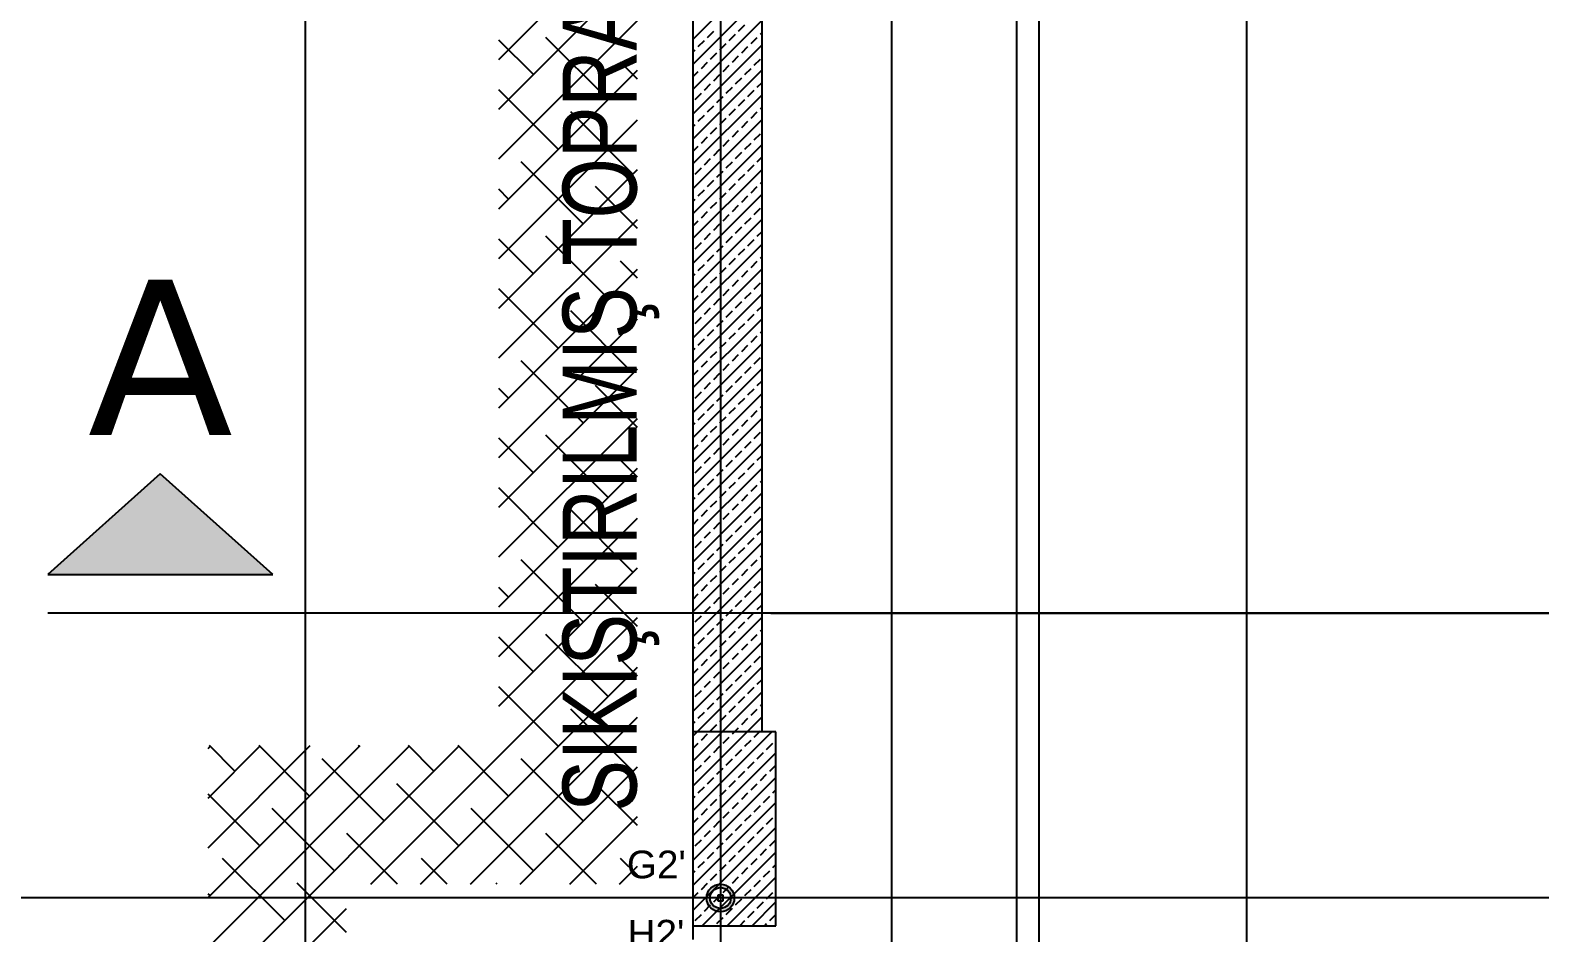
# Model space of a CAD drawing. Header units: millimetres. Extents: x 43168.9 to 43194.6, y -25545.1 to -25543.4.
# Drawn here: x 43170.1962 to 43170.3052, y -25544.5514 to -25544.4863 of the extents above; entities that cross this region are included whole.
import ezdxf
from ezdxf.enums import TextEntityAlignment as Align

# ---------------------------------------------------------------- set-up
doc = ezdxf.new("R2010")
doc.units = ezdxf.units.MM
doc.header["$LTSCALE"] = 200
doc.linetypes.add('DASHDOT', pattern=[1, 0.5, -0.25, 0, -0.25])
doc.linetypes.add('DASHDOT2', pattern=[0.5, 0.25, -0.125, 0, -0.125])
for name, color, linetype in [('aks_sgh', 5, 'DASHDOT2'), ('kesitcizgisi_sgh', 22, 'Continuous'), ('kolon-b.a_sgh', 6, 'Continuous'), ('olcuic_sgh', 183, 'Continuous'), ('tarama-betonarme_sgh', 223, 'Continuous'), ('tarama-zemin_sgh', 197, 'Continuous'), ('yapi-yaklasma_sgh', 41, 'DASHDOT'), ('yazi-genel_sgh', 7, 'Continuous')]:
    doc.layers.add(name, color=color, linetype=linetype)
doc.styles.add('1-200', font='arial.ttf', dxfattribs={"height": 60})
doc.styles.add('text1', font='VERDANA.TTF')
doc.styles.add('text2', font='arial.ttf')

msp = doc.modelspace()

# ---------------------------------------------------------------- hatches: boundary and pattern name
msp.add_hatch(color=256).paths.add_polyline_path([(43170.19743, -25544.52557), (43170.21367, -25544.52557), (43170.20555, -25544.51829)])
h = msp.add_hatch(color=256)
edge = h.paths.add_edge_path()
edge.add_arc((43170.246, -25544.54892), 0.001, 0, 360)
edge = h.paths.add_edge_path(flags=16)
edge.add_arc((43170.246, -25544.54892), 0.00075, 0, 360)

# ---------------------------------------------------------------- linework, layer by layer
for p, q in [((43170.20555, -25544.51829), (43170.19743, -25544.52557)), ((43170.21367, -25544.52557), (43170.20555, -25544.51829)), ((43170.19743, -25544.52557), (43170.21367, -25544.52557))]:
    msp.add_line(p, q)
at = {"linetype": 'DASHDOT'}
msp.add_line((43170.32963, -25544.52837), (43170.19743, -25544.52837), dxfattribs=at)
at = {"color": 0, "linetype": 'ByBlock', "lineweight": -2}
for p, q in [((43170.2462, -25544.54872), (43170.2458, -25544.54872)), ((43170.2458, -25544.54872), (43170.2458, -25544.54912)), ((43170.2458, -25544.54912), (43170.2462, -25544.54912)), ((43170.24607, -25544.54885), (43170.24593, -25544.54899)), ((43170.24607, -25544.54899), (43170.24593, -25544.54885)), ((43170.2462, -25544.54912), (43170.2462, -25544.54872))]:
    msp.add_line(p, q, dxfattribs=at)
at = {"color": 0, "linetype": 'Continuous', "lineweight": -2}
for radius in [0.001, 0.00075]:
    msp.add_circle((43170.246, -25544.54892), radius, dxfattribs=at)
at = {"layer": 'aks_sgh'}
for p, q in [((43170.216, -25543.74092), (43170.216, -25544.78992)), ((43170.246, -25543.74092), (43170.246, -25544.78992)), ((43170.269, -25543.74092), (43170.269, -25544.78992)), ((43171.17088, -25544.54892), (43170.19488, -25544.54892))]:
    msp.add_line(p, q, dxfattribs=at)
at = {"layer": 'kesitcizgisi_sgh', "linetype": 'DASHDOT'}
msp.add_line((43170.24963, -25544.52837), (43171.04213, -25544.52837), dxfattribs=at)
at = {"layer": 'kolon-b.a_sgh'}
for p, q in [((43170.244, -25544.47892), (43170.244, -25544.55192)), ((43170.249, -25544.53692), (43170.249, -25544.47892)), ((43170.249, -25544.53692), (43170.249, -25544.47892)), ((43170.25, -25544.53692), (43170.244, -25544.53692)), ((43170.244, -25544.53692), (43170.244, -25544.55092)), ((43170.25, -25544.55092), (43170.25, -25544.53692)), ((43170.244, -25544.55092), (43170.25, -25544.55092))]:
    msp.add_line(p, q, dxfattribs=at)
at = {"layer": 'olcuic_sgh'}
for p, q in [((43170.26739, -25543.91167), (43170.26739, -25544.78367)), ((43170.25834, -25544.33567), (43170.25834, -25544.55717))]:
    msp.add_line(p, q, dxfattribs=at)
at = {"layer": 'tarama-betonarme_sgh'}
for p, q in [((43170.244, -25544.48695), (43170.249, -25544.48195)), ((43170.244, -25544.48875), (43170.249, -25544.48375)), ((43170.244, -25544.49055), (43170.249, -25544.48555)), ((43170.24507, -25544.48679), (43170.24551, -25544.48634)), ((43170.24731, -25544.48634), (43170.24776, -25544.48589)), ((43170.24888, -25544.48656), (43170.249, -25544.48644)), ((43170.244, -25544.49234), (43170.249, -25544.48734)), ((43170.24439, -25544.48746), (43170.24484, -25544.48701)), ((43170.24596, -25544.48768), (43170.24641, -25544.48724)), ((43170.24664, -25544.48701), (43170.24709, -25544.48656)), ((43170.24754, -25544.48791), (43170.24798, -25544.48746)), ((43170.24821, -25544.48724), (43170.24866, -25544.48679)), ((43170.244, -25544.48785), (43170.24417, -25544.48768)), ((43170.24462, -25544.48903), (43170.24507, -25544.48858)), ((43170.24529, -25544.48836), (43170.24574, -25544.48791)), ((43170.24686, -25544.48858), (43170.24731, -25544.48813)), ((43170.24843, -25544.48881), (43170.24888, -25544.48836)), ((43170.244, -25544.49414), (43170.249, -25544.48914)), ((43170.244, -25544.48965), (43170.24439, -25544.48926)), ((43170.24551, -25544.48993), (43170.24596, -25544.48948)), ((43170.24619, -25544.48926), (43170.24664, -25544.48881)), ((43170.24709, -25544.49015), (43170.24754, -25544.48971)), ((43170.24776, -25544.48948), (43170.24821, -25544.48903)), ((43170.24417, -25544.49128), (43170.24462, -25544.49083)), ((43170.24484, -25544.4906), (43170.24529, -25544.49015)), ((43170.24641, -25544.49083), (43170.24686, -25544.49038)), ((43170.24798, -25544.49105), (43170.24843, -25544.4906)), ((43170.24866, -25544.49038), (43170.249, -25544.49004)), ((43170.244, -25544.49593), (43170.249, -25544.49093)), ((43170.24507, -25544.49217), (43170.24551, -25544.49173)), ((43170.24574, -25544.4915), (43170.24619, -25544.49105)), ((43170.24731, -25544.49173), (43170.24776, -25544.49128)), ((43170.24888, -25544.49195), (43170.249, -25544.49183)), ((43170.244, -25544.49773), (43170.249, -25544.49273)), ((43170.24439, -25544.49285), (43170.24484, -25544.4924)), ((43170.24596, -25544.49307), (43170.24641, -25544.49262)), ((43170.24664, -25544.4924), (43170.24709, -25544.49195)), ((43170.24754, -25544.4933), (43170.24798, -25544.49285)), ((43170.24821, -25544.49262), (43170.24866, -25544.49217)), ((43170.244, -25544.49324), (43170.24417, -25544.49307)), ((43170.24462, -25544.49442), (43170.24507, -25544.49397)), ((43170.24529, -25544.49375), (43170.24574, -25544.4933)), ((43170.24686, -25544.49397), (43170.24731, -25544.49352)), ((43170.24843, -25544.4942), (43170.24888, -25544.49375)), ((43170.244, -25544.49953), (43170.249, -25544.49453)), ((43170.244, -25544.49504), (43170.24439, -25544.49464)), ((43170.24551, -25544.49532), (43170.24596, -25544.49487)), ((43170.24619, -25544.49464), (43170.24664, -25544.4942)), ((43170.24709, -25544.49554), (43170.24754, -25544.49509)), ((43170.24776, -25544.49487), (43170.24821, -25544.49442)), ((43170.24417, -25544.49666), (43170.24462, -25544.49622)), ((43170.24484, -25544.49599), (43170.24529, -25544.49554)), ((43170.24641, -25544.49622), (43170.24686, -25544.49577)), ((43170.24798, -25544.49644), (43170.24843, -25544.49599)), ((43170.24866, -25544.49577), (43170.249, -25544.49542)), ((43170.244, -25544.50132), (43170.249, -25544.49632)), ((43170.24507, -25544.49756), (43170.24551, -25544.49711)), ((43170.24574, -25544.49689), (43170.24619, -25544.49644)), ((43170.24664, -25544.49779), (43170.24709, -25544.49734)), ((43170.24731, -25544.49711), (43170.24776, -25544.49666)), ((43170.24888, -25544.49734), (43170.249, -25544.49722)), ((43170.244, -25544.50312), (43170.249, -25544.49812)), ((43170.244, -25544.49863), (43170.24417, -25544.49846)), ((43170.24439, -25544.49824), (43170.24484, -25544.49779)), ((43170.24596, -25544.49846), (43170.24641, -25544.49801)), ((43170.24754, -25544.49869), (43170.24798, -25544.49824)), ((43170.24821, -25544.49801), (43170.24866, -25544.49756)), ((43170.24462, -25544.49981), (43170.24507, -25544.49936)), ((43170.24529, -25544.49913), (43170.24574, -25544.49869)), ((43170.24686, -25544.49936), (43170.24731, -25544.49891)), ((43170.24843, -25544.49958), (43170.24888, -25544.49913)), ((43170.244, -25544.50491), (43170.249, -25544.49991)), ((43170.244, -25544.50042), (43170.24439, -25544.50003)), ((43170.24551, -25544.50071), (43170.24596, -25544.50026)), ((43170.24619, -25544.50003), (43170.24664, -25544.49958)), ((43170.24709, -25544.50093), (43170.24754, -25544.50048)), ((43170.24776, -25544.50026), (43170.24821, -25544.49981)), ((43170.244, -25544.50671), (43170.249, -25544.50171)), ((43170.24417, -25544.50205), (43170.24462, -25544.5016)), ((43170.24484, -25544.50138), (43170.24529, -25544.50093)), ((43170.24641, -25544.5016), (43170.24686, -25544.50115)), ((43170.24798, -25544.50183), (43170.24843, -25544.50138)), ((43170.24866, -25544.50115), (43170.249, -25544.50081)), ((43170.24507, -25544.50295), (43170.24551, -25544.5025)), ((43170.24574, -25544.50228), (43170.24619, -25544.50183)), ((43170.24664, -25544.50318), (43170.24709, -25544.50273)), ((43170.24731, -25544.5025), (43170.24776, -25544.50205)), ((43170.24888, -25544.50273), (43170.249, -25544.50261)), ((43170.244, -25544.50851), (43170.249, -25544.50351)), ((43170.244, -25544.50402), (43170.24417, -25544.50385)), ((43170.24439, -25544.50362), (43170.24484, -25544.50318)), ((43170.24596, -25544.50385), (43170.24641, -25544.5034)), ((43170.24754, -25544.50407), (43170.24798, -25544.50362)), ((43170.24821, -25544.5034), (43170.24866, -25544.50295)), ((43170.24462, -25544.5052), (43170.24507, -25544.50475)), ((43170.24529, -25544.50452), (43170.24574, -25544.50407)), ((43170.24619, -25544.50542), (43170.24664, -25544.50497)), ((43170.24686, -25544.50475), (43170.24731, -25544.5043)), ((43170.24843, -25544.50497), (43170.24888, -25544.50452)), ((43170.244, -25544.5103), (43170.249, -25544.5053)), ((43170.244, -25544.50581), (43170.24439, -25544.50542)), ((43170.24551, -25544.50609), (43170.24596, -25544.50565)), ((43170.24709, -25544.50632), (43170.24754, -25544.50587)), ((43170.24776, -25544.50565), (43170.24821, -25544.5052)), ((43170.244, -25544.5121), (43170.249, -25544.5071)), ((43170.24417, -25544.50744), (43170.24462, -25544.50699)), ((43170.24484, -25544.50677), (43170.24529, -25544.50632)), ((43170.24641, -25544.50699), (43170.24686, -25544.50654)), ((43170.24798, -25544.50722), (43170.24843, -25544.50677)), ((43170.24866, -25544.50654), (43170.249, -25544.5062)), ((43170.24507, -25544.50834), (43170.24551, -25544.50789)), ((43170.24574, -25544.50767), (43170.24619, -25544.50722)), ((43170.24664, -25544.50856), (43170.24709, -25544.50811)), ((43170.24731, -25544.50789), (43170.24776, -25544.50744)), ((43170.24888, -25544.50811), (43170.249, -25544.508)), ((43170.244, -25544.51389), (43170.249, -25544.50889)), ((43170.244, -25544.5094), (43170.24417, -25544.50924)), ((43170.24439, -25544.50901), (43170.24484, -25544.50856)), ((43170.24596, -25544.50924), (43170.24641, -25544.50879)), ((43170.24754, -25544.50946), (43170.24798, -25544.50901)), ((43170.24821, -25544.50879), (43170.24866, -25544.50834)), ((43170.24462, -25544.51058), (43170.24507, -25544.51014)), ((43170.24529, -25544.50991), (43170.24574, -25544.50946)), ((43170.24619, -25544.51081), (43170.24664, -25544.51036)), ((43170.24686, -25544.51014), (43170.24731, -25544.50969)), ((43170.24843, -25544.51036), (43170.24888, -25544.50991)), ((43170.244, -25544.51569), (43170.249, -25544.51069)), ((43170.244, -25544.5112), (43170.24439, -25544.51081)), ((43170.24551, -25544.51148), (43170.24596, -25544.51103)), ((43170.24709, -25544.51171), (43170.24754, -25544.51126)), ((43170.24776, -25544.51103), (43170.24821, -25544.51058)), ((43170.244, -25544.51749), (43170.249, -25544.51249)), ((43170.24417, -25544.51283), (43170.24462, -25544.51238)), ((43170.24484, -25544.51216), (43170.24529, -25544.51171)), ((43170.24574, -25544.51305), (43170.24619, -25544.5126)), ((43170.24641, -25544.51238), (43170.24686, -25544.51193)), ((43170.24798, -25544.5126), (43170.24843, -25544.51216)), ((43170.24866, -25544.51193), (43170.249, -25544.51159)), ((43170.24507, -25544.51373), (43170.24551, -25544.51328)), ((43170.24664, -25544.51395), (43170.24709, -25544.5135)), ((43170.24731, -25544.51328), (43170.24776, -25544.51283)), ((43170.24821, -25544.51418), (43170.24866, -25544.51373)), ((43170.24888, -25544.5135), (43170.249, -25544.51339)), ((43170.244, -25544.51928), (43170.249, -25544.51428)), ((43170.244, -25544.51479), (43170.24417, -25544.51463)), ((43170.24439, -25544.5144), (43170.24484, -25544.51395)), ((43170.24596, -25544.51463), (43170.24641, -25544.51418)), ((43170.24754, -25544.51485), (43170.24798, -25544.5144)), ((43170.24462, -25544.51597), (43170.24507, -25544.51552)), ((43170.24529, -25544.5153), (43170.24574, -25544.51485)), ((43170.24619, -25544.5162), (43170.24664, -25544.51575)), ((43170.24686, -25544.51552), (43170.24731, -25544.51507)), ((43170.24843, -25544.51575), (43170.24888, -25544.5153)), ((43170.244, -25544.52108), (43170.249, -25544.51608)), ((43170.244, -25544.51659), (43170.24439, -25544.5162)), ((43170.24551, -25544.51687), (43170.24596, -25544.51642)), ((43170.24709, -25544.51709), (43170.24754, -25544.51665)), ((43170.24776, -25544.51642), (43170.24821, -25544.51597)), ((43170.24866, -25544.51732), (43170.249, -25544.51698)), ((43170.244, -25544.52288), (43170.249, -25544.51788)), ((43170.24417, -25544.51822), (43170.24462, -25544.51777)), ((43170.24484, -25544.51754), (43170.24529, -25544.51709)), ((43170.24574, -25544.51844), (43170.24619, -25544.51799)), ((43170.24641, -25544.51777), (43170.24686, -25544.51732)), ((43170.24798, -25544.51799), (43170.24843, -25544.51754)), ((43170.24507, -25544.51912), (43170.24551, -25544.51867)), ((43170.24664, -25544.51934), (43170.24709, -25544.51889)), ((43170.24731, -25544.51867), (43170.24776, -25544.51822)), ((43170.24821, -25544.51956), (43170.24866, -25544.51912)), ((43170.24888, -25544.51889), (43170.249, -25544.51877)), ((43170.244, -25544.52467), (43170.249, -25544.51967)), ((43170.244, -25544.52018), (43170.24417, -25544.52001)), ((43170.24439, -25544.51979), (43170.24484, -25544.51934)), ((43170.24529, -25544.52069), (43170.24574, -25544.52024)), ((43170.24596, -25544.52001), (43170.24641, -25544.51956)), ((43170.24754, -25544.52024), (43170.24798, -25544.51979)), ((43170.24462, -25544.52136), (43170.24507, -25544.52091)), ((43170.24619, -25544.52158), (43170.24664, -25544.52114)), ((43170.24686, -25544.52091), (43170.24731, -25544.52046)), ((43170.24776, -25544.52181), (43170.24821, -25544.52136)), ((43170.24843, -25544.52114), (43170.24888, -25544.52069)), ((43170.244, -25544.52647), (43170.249, -25544.52147)), ((43170.244, -25544.52198), (43170.24439, -25544.52158)), ((43170.24551, -25544.52226), (43170.24596, -25544.52181)), ((43170.24709, -25544.52248), (43170.24754, -25544.52203)), ((43170.24866, -25544.52271), (43170.249, -25544.52237)), ((43170.244, -25544.52826), (43170.249, -25544.52326)), ((43170.24417, -25544.52361), (43170.24462, -25544.52316)), ((43170.24484, -25544.52293), (43170.24529, -25544.52248)), ((43170.24574, -25544.52383), (43170.24619, -25544.52338)), ((43170.24641, -25544.52316), (43170.24686, -25544.52271)), ((43170.24798, -25544.52338), (43170.24843, -25544.52293)), ((43170.24507, -25544.5245), (43170.24551, -25544.52405)), ((43170.24664, -25544.52473), (43170.24709, -25544.52428)), ((43170.24731, -25544.52405), (43170.24776, -25544.52361)), ((43170.24821, -25544.52495), (43170.24866, -25544.5245)), ((43170.24888, -25544.52428), (43170.249, -25544.52416)), ((43170.244, -25544.53006), (43170.249, -25544.52506)), ((43170.244, -25544.52557), (43170.24417, -25544.5254)), ((43170.24439, -25544.52518), (43170.24484, -25544.52473)), ((43170.24529, -25544.52608), (43170.24574, -25544.52563)), ((43170.24596, -25544.5254), (43170.24641, -25544.52495)), ((43170.24754, -25544.52563), (43170.24798, -25544.52518)), ((43170.24462, -25544.52675), (43170.24507, -25544.5263)), ((43170.24619, -25544.52697), (43170.24664, -25544.52652)), ((43170.24686, -25544.5263), (43170.24731, -25544.52585)), ((43170.24776, -25544.5272), (43170.24821, -25544.52675)), ((43170.24843, -25544.52652), (43170.24888, -25544.52608)), ((43170.244, -25544.53186), (43170.249, -25544.52686)), ((43170.244, -25544.52737), (43170.24439, -25544.52697)), ((43170.24484, -25544.52832), (43170.24529, -25544.52787)), ((43170.24551, -25544.52765), (43170.24596, -25544.5272)), ((43170.24709, -25544.52787), (43170.24754, -25544.52742)), ((43170.24866, -25544.5281), (43170.249, -25544.52775)), ((43170.244, -25544.53365), (43170.249, -25544.52865)), ((43170.24417, -25544.52899), (43170.24462, -25544.52854)), ((43170.24574, -25544.52922), (43170.24619, -25544.52877)), ((43170.24641, -25544.52854), (43170.24686, -25544.5281)), ((43170.24731, -25544.52944), (43170.24776, -25544.52899)), ((43170.24798, -25544.52877), (43170.24843, -25544.52832)), ((43170.24507, -25544.52989), (43170.24551, -25544.52944)), ((43170.24664, -25544.53012), (43170.24709, -25544.52967)), ((43170.24821, -25544.53034), (43170.24866, -25544.52989)), ((43170.24888, -25544.52967), (43170.249, -25544.52955)), ((43170.244, -25544.53545), (43170.249, -25544.53045)), ((43170.244, -25544.53096), (43170.24417, -25544.53079)), ((43170.24439, -25544.53057), (43170.24484, -25544.53012)), ((43170.24529, -25544.53146), (43170.24574, -25544.53101)), ((43170.24596, -25544.53079), (43170.24641, -25544.53034)), ((43170.24754, -25544.53101), (43170.24798, -25544.53057)), ((43170.24432, -25544.53692), (43170.249, -25544.53224)), ((43170.24462, -25544.53214), (43170.24507, -25544.53169)), ((43170.24619, -25544.53236), (43170.24664, -25544.53191)), ((43170.24686, -25544.53169), (43170.24731, -25544.53124)), ((43170.24776, -25544.53259), (43170.24821, -25544.53214)), ((43170.24843, -25544.53191), (43170.24888, -25544.53146)), ((43170.244, -25544.53275), (43170.24439, -25544.53236)), ((43170.24484, -25544.53371), (43170.24529, -25544.53326)), ((43170.24551, -25544.53303), (43170.24596, -25544.53259)), ((43170.24709, -25544.53326), (43170.24754, -25544.53281)), ((43170.24866, -25544.53348), (43170.249, -25544.53314)), ((43170.24417, -25544.53438), (43170.24462, -25544.53393)), ((43170.24574, -25544.53461), (43170.24619, -25544.53416)), ((43170.24612, -25544.53692), (43170.249, -25544.53404)), ((43170.24641, -25544.53393), (43170.24686, -25544.53348)), ((43170.24731, -25544.53483), (43170.24776, -25544.53438)), ((43170.24798, -25544.53416), (43170.24843, -25544.53371)), ((43170.24439, -25544.53595), (43170.24484, -25544.5355)), ((43170.24507, -25544.53528), (43170.24551, -25544.53483)), ((43170.24664, -25544.5355), (43170.24709, -25544.53506)), ((43170.24821, -25544.53573), (43170.24866, -25544.53528)), ((43170.24888, -25544.53506), (43170.249, -25544.53494)), ((43170.244, -25544.53635), (43170.24417, -25544.53618)), ((43170.24529, -25544.53685), (43170.24574, -25544.5364)), ((43170.24596, -25544.53618), (43170.24641, -25544.53573)), ((43170.24702, -25544.53692), (43170.24731, -25544.53663)), ((43170.24754, -25544.5364), (43170.24798, -25544.53595)), ((43170.24792, -25544.53692), (43170.249, -25544.53584)), ((43170.244, -25544.53724), (43170.24432, -25544.53692)), ((43170.244, -25544.53904), (43170.24612, -25544.53692)), ((43170.244, -25544.54084), (43170.24792, -25544.53692)), ((43170.244, -25544.54263), (43170.24971, -25544.53692)), ((43170.24462, -25544.53752), (43170.24507, -25544.53708)), ((43170.24619, -25544.53775), (43170.24664, -25544.5373)), ((43170.24686, -25544.53708), (43170.24702, -25544.53692)), ((43170.24776, -25544.53797), (43170.24821, -25544.53752)), ((43170.24843, -25544.5373), (43170.24881, -25544.53692)), ((43170.24881, -25544.53692), (43170.24888, -25544.53685)), ((43170.244, -25544.53814), (43170.24439, -25544.53775)), ((43170.244, -25544.54443), (43170.25, -25544.53843)), ((43170.24484, -25544.5391), (43170.24529, -25544.53865)), ((43170.24551, -25544.53842), (43170.24596, -25544.53797)), ((43170.24709, -25544.53865), (43170.24754, -25544.5382)), ((43170.24866, -25544.53887), (43170.24911, -25544.53842)), ((43170.24933, -25544.5382), (43170.24978, -25544.53775)), ((43170.24417, -25544.53977), (43170.24462, -25544.53932)), ((43170.24574, -25544.53999), (43170.24619, -25544.53955)), ((43170.24641, -25544.53932), (43170.24686, -25544.53887)), ((43170.24731, -25544.54022), (43170.24776, -25544.53977)), ((43170.24798, -25544.53955), (43170.24843, -25544.5391)), ((43170.24956, -25544.53977), (43170.25, -25544.53933)), ((43170.244, -25544.54622), (43170.25, -25544.54022)), ((43170.24439, -25544.54134), (43170.24484, -25544.54089)), ((43170.24507, -25544.54067), (43170.24551, -25544.54022)), ((43170.24664, -25544.54089), (43170.24709, -25544.54044)), ((43170.24821, -25544.54112), (43170.24866, -25544.54067)), ((43170.24888, -25544.54044), (43170.24933, -25544.53999)), ((43170.244, -25544.54173), (43170.24417, -25544.54157)), ((43170.244, -25544.54802), (43170.25, -25544.54202)), ((43170.24529, -25544.54224), (43170.24574, -25544.54179)), ((43170.24596, -25544.54157), (43170.24641, -25544.54112)), ((43170.24686, -25544.54246), (43170.24731, -25544.54202)), ((43170.24754, -25544.54179), (43170.24798, -25544.54134)), ((43170.24911, -25544.54202), (43170.24956, -25544.54157)), ((43170.24978, -25544.54134), (43170.25, -25544.54112)), ((43170.244, -25544.54353), (43170.24439, -25544.54314)), ((43170.24462, -25544.54291), (43170.24507, -25544.54246)), ((43170.24619, -25544.54314), (43170.24664, -25544.54269)), ((43170.24776, -25544.54336), (43170.24821, -25544.54291)), ((43170.24843, -25544.54269), (43170.24888, -25544.54224)), ((43170.24933, -25544.54359), (43170.24978, -25544.54314)), ((43170.244, -25544.54982), (43170.25, -25544.54382)), ((43170.24484, -25544.54448), (43170.24529, -25544.54404)), ((43170.24551, -25544.54381), (43170.24596, -25544.54336)), ((43170.24641, -25544.54471), (43170.24686, -25544.54426)), ((43170.24709, -25544.54404), (43170.24754, -25544.54359)), ((43170.24866, -25544.54426), (43170.24911, -25544.54381)), ((43170.24417, -25544.54516), (43170.24462, -25544.54471)), ((43170.24574, -25544.54538), (43170.24619, -25544.54493)), ((43170.24731, -25544.54561), (43170.24776, -25544.54516)), ((43170.24798, -25544.54493), (43170.24843, -25544.54448)), ((43170.24956, -25544.54516), (43170.25, -25544.54471)), ((43170.24439, -25544.54673), (43170.24484, -25544.54628)), ((43170.24469, -25544.55092), (43170.25, -25544.54561)), ((43170.24507, -25544.54606), (43170.24551, -25544.54561)), ((43170.24664, -25544.54628), (43170.24709, -25544.54583)), ((43170.24821, -25544.54651), (43170.24866, -25544.54606)), ((43170.24888, -25544.54583), (43170.24933, -25544.54538)), ((43170.244, -25544.54712), (43170.24417, -25544.54695)), ((43170.24529, -25544.54763), (43170.24574, -25544.54718)), ((43170.24596, -25544.54695), (43170.24641, -25544.54651)), ((43170.24649, -25544.55092), (43170.25, -25544.54741)), ((43170.24686, -25544.54785), (43170.24731, -25544.5474)), ((43170.24754, -25544.54718), (43170.24798, -25544.54673)), ((43170.24911, -25544.5474), (43170.24956, -25544.54695)), ((43170.24978, -25544.54673), (43170.25, -25544.54651)), ((43170.244, -25544.54892), (43170.24439, -25544.54853)), ((43170.24462, -25544.5483), (43170.24507, -25544.54785)), ((43170.24619, -25544.54853), (43170.24664, -25544.54808)), ((43170.24776, -25544.54875), (43170.24821, -25544.5483)), ((43170.24843, -25544.54808), (43170.24888, -25544.54763)), ((43170.24933, -25544.54897), (43170.24978, -25544.54853)), ((43170.24484, -25544.54987), (43170.24529, -25544.54942)), ((43170.24551, -25544.5492), (43170.24596, -25544.54875)), ((43170.24641, -25544.5501), (43170.24686, -25544.54965)), ((43170.24709, -25544.54942), (43170.24754, -25544.54897)), ((43170.24828, -25544.55092), (43170.25, -25544.5492)), ((43170.24866, -25544.54965), (43170.24911, -25544.5492)), ((43170.24417, -25544.55055), (43170.24462, -25544.5501)), ((43170.24574, -25544.55077), (43170.24619, -25544.55032)), ((43170.24739, -25544.55092), (43170.24776, -25544.55055)), ((43170.24798, -25544.55032), (43170.24843, -25544.54987)), ((43170.24918, -25544.55092), (43170.24933, -25544.55077)), ((43170.24956, -25544.55055), (43170.25, -25544.5501))]:
    msp.add_line(p, q, dxfattribs=at)
at = {"layer": 'tarama-zemin_sgh'}
for p, q in [((43170.23, -25544.48838), (43170.24, -25544.47838)), ((43170.23, -25544.49197), (43170.24, -25544.48197)), ((43170.23, -25544.49557), (43170.24, -25544.48557)), ((43170.23249, -25544.48948), (43170.23, -25544.48699)), ((43170.23788, -25544.49128), (43170.23339, -25544.48679)), ((43170.24, -25544.4898), (43170.23878, -25544.48858)), ((43170.23, -25544.49916), (43170.24, -25544.48916)), ((43170.23429, -25544.49487), (43170.23, -25544.49058)), ((43170.23, -25544.50275), (43170.24, -25544.49275)), ((43170.23968, -25544.49666), (43170.23519, -25544.49217)), ((43170.23609, -25544.50026), (43170.2316, -25544.49577)), ((43170.23, -25544.50634), (43170.24, -25544.49634)), ((43170.2307, -25544.49846), (43170.23, -25544.49776)), ((43170.24, -25544.50058), (43170.23698, -25544.49756)), ((43170.23, -25544.50993), (43170.24, -25544.49993)), ((43170.23249, -25544.50385), (43170.23, -25544.50136)), ((43170.23788, -25544.50565), (43170.23339, -25544.50115)), ((43170.23, -25544.51353), (43170.24, -25544.50353)), ((43170.24, -25544.50417), (43170.23878, -25544.50295)), ((43170.23429, -25544.50924), (43170.23, -25544.50495)), ((43170.23, -25544.51712), (43170.24, -25544.50712)), ((43170.23968, -25544.51103), (43170.23519, -25544.50654)), ((43170.23609, -25544.51463), (43170.2316, -25544.51014)), ((43170.23, -25544.52071), (43170.24, -25544.51071)), ((43170.2307, -25544.51283), (43170.23, -25544.51213)), ((43170.24, -25544.51495), (43170.23698, -25544.51193)), ((43170.23, -25544.5243), (43170.24, -25544.5143)), ((43170.23249, -25544.51822), (43170.23, -25544.51572)), ((43170.23788, -25544.52001), (43170.23339, -25544.51552)), ((43170.23, -25544.52789), (43170.24, -25544.51789)), ((43170.24, -25544.51854), (43170.23878, -25544.51732)), ((43170.23429, -25544.52361), (43170.23, -25544.51932)), ((43170.23968, -25544.5254), (43170.23519, -25544.52091)), ((43170.23, -25544.53149), (43170.24, -25544.52149)), ((43170.23609, -25544.52899), (43170.2316, -25544.5245)), ((43170.23, -25544.53508), (43170.24, -25544.52508)), ((43170.2307, -25544.5272), (43170.23, -25544.5265)), ((43170.24, -25544.52932), (43170.23698, -25544.5263)), ((43170.22075, -25544.54792), (43170.24, -25544.52867)), ((43170.23249, -25544.53259), (43170.23, -25544.53009)), ((43170.23788, -25544.53438), (43170.23339, -25544.52989)), ((43170.22434, -25544.54792), (43170.24, -25544.53226)), ((43170.24, -25544.53291), (43170.23878, -25544.53169)), ((43170.23429, -25544.53797), (43170.23, -25544.53368)), ((43170.23968, -25544.53977), (43170.23519, -25544.53528)), ((43170.22794, -25544.54792), (43170.24, -25544.53586)), ((43170.209, -25544.53812), (43170.2092, -25544.53792)), ((43170.209, -25544.54171), (43170.21279, -25544.53792)), ((43170.209, -25544.5453), (43170.21638, -25544.53792)), ((43170.209, -25544.54889), (43170.21998, -25544.53792)), ((43170.209, -25544.55249), (43170.22357, -25544.53792)), ((43170.209, -25544.55608), (43170.22716, -25544.53792)), ((43170.21094, -25544.53977), (43170.20909, -25544.53792)), ((43170.21633, -25544.54157), (43170.21268, -25544.53792)), ((43170.21992, -25544.53797), (43170.21987, -25544.53792)), ((43170.22531, -25544.53977), (43170.22346, -25544.53792)), ((43170.2307, -25544.54157), (43170.22705, -25544.53792)), ((43170.22172, -25544.54336), (43170.21723, -25544.53887)), ((43170.23153, -25544.54792), (43170.24, -25544.53945)), ((43170.23609, -25544.54336), (43170.2316, -25544.53887)), ((43170.22711, -25544.54516), (43170.22262, -25544.54067)), ((43170.24, -25544.54368), (43170.23698, -25544.54067)), ((43170.21274, -25544.54516), (43170.209, -25544.54142)), ((43170.21812, -25544.54695), (43170.21363, -25544.54246)), ((43170.23249, -25544.54695), (43170.228, -25544.54246)), ((43170.23512, -25544.54792), (43170.24, -25544.54304)), ((43170.22268, -25544.54792), (43170.21902, -25544.54426)), ((43170.23705, -25544.54792), (43170.23339, -25544.54426)), ((43170.21453, -25544.55055), (43170.21004, -25544.54606)), ((43170.22627, -25544.54792), (43170.22441, -25544.54606)), ((43170.24, -25544.54728), (43170.23878, -25544.54606)), ((43170.23871, -25544.54792), (43170.24, -25544.54663)), ((43170.20914, -25544.54875), (43170.209, -25544.54861)), ((43170.219, -25544.55142), (43170.21543, -25544.54785)), ((43170.22987, -25544.54792), (43170.2298, -25544.54785)), ((43170.209, -25544.55967), (43170.219, -25544.54967))]:
    msp.add_line(p, q, dxfattribs=at)
at = {"layer": 'yapi-yaklasma_sgh'}
msp.add_line((43170.284, -25544.78759), (43170.284, -25543.79476), dxfattribs=at)

# ---------------------------------------------------------------- texts
at = {"linetype": 'Continuous', "style": 'text1'}
msp.add_attdef('A', text='A', height=0.0112, dxfattribs=at).set_placement((43170.20555, -25544.50989), align=Align.MIDDLE)
at = {"layer": 'aks_sgh', "style": '1-200'}
for s, p in [("G2'", (43170.23924, -25544.5475)), ("H2'", (43170.23929, -25544.5525))]:
    msp.add_text(s, height=0.002, rotation=0, dxfattribs=at).set_placement(p)
at = {"layer": 'yazi-genel_sgh', "color": 252, "style": 'text2', "width": 0.75}
msp.add_text('SIKIŞTIRILMIŞ TOPRAK 90 cm', height=0.0053333, rotation=90, dxfattribs=at).set_placement((43170.23994, -25544.5427))

doc.saveas('drawing.dxf')
